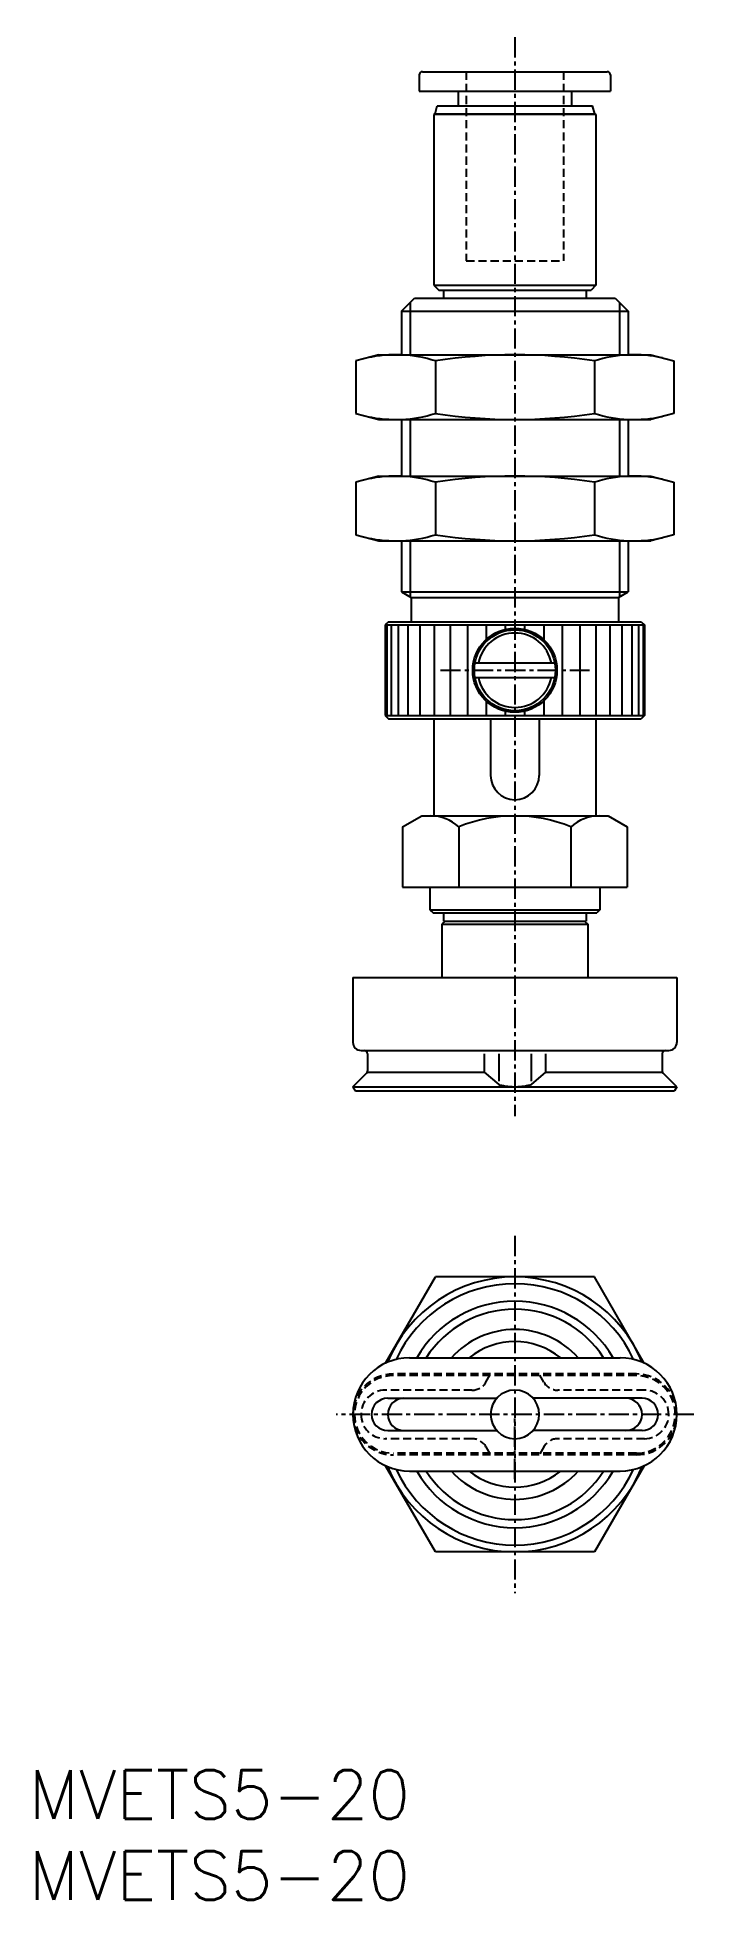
# Model space of a CAD drawing. Extents: x 1 to 41, y 0 to 115.
import ezdxf

# ---------------------------------------------------------------- set-up
doc = ezdxf.new("R2010")
doc.units = 0
doc.linetypes.add('CENTER', pattern=[2, 1.25, -0.25, 0.25, -0.25])
doc.linetypes.add('DASHED', pattern=[0.75, 0.5, -0.25])
doc.layers.get('0').update_dxf_attribs({"linetype": 'CONTINUOUS'})
doc.layers.add('CENTER', color=1, linetype='CENTER')
doc.styles.get("Standard").update_dxf_attribs({"font": 'txt.shx'})

# ---------------------------------------------------------------- blocks, each defined once
blk = doc.blocks.new('*U30')
at = {"color": 7, "linetype": 'CONTINUOUS'}
blk.add_text('MVETS5-20', height=3, dxfattribs=at).set_placement((0, 0))
blk = doc.blocks.new('*U31')
at = {"color": 7, "linetype": 'CONTINUOUS'}
blk.add_text('MVETS5-20', height=3, dxfattribs=at).set_placement((0, 5))

msp = doc.modelspace()

# ---------------------------------------------------------------- linework, layer by layer
at = {"color": 7, "linetype": 'CONTINUOUS'}
for p, q in [((24.3, 113), (35.7, 113)), ((24.1, 112.8), (24.1, 111.8)), ((24.1, 111.8), (35.9, 111.8)), ((26.5, 111.8), (26.5, 110.9)), ((33.5, 111.8), (33.5, 110.9)), ((35.9, 112.8), (35.9, 111.8)), ((25.07, 110.4), (25.2, 110.9)), ((25.2, 110.9), (34.8, 110.9)), ((34.93, 110.4), (34.8, 110.9)), ((25.07, 110.4), (25, 110.36)), ((25, 110.36), (25, 99.8)), ((35, 110.36), (25, 110.36)), ((25.07, 110.4), (34.93, 110.4)), ((34.93, 110.4), (35, 110.36)), ((35, 110.36), (35, 99.8)), ((25, 99.8), (25.3, 99.5)), ((25, 99.8), (35, 99.8)), ((25.3, 99.5), (34.7, 99.5)), ((25.6, 99.5), (25.6, 99)), ((34.4, 99.5), (34.4, 99)), ((35, 99.8), (34.7, 99.5)), ((23, 98.2), (23.8, 99)), ((23, 98.2), (37, 98.2)), ((23, 98.2), (23, 95.5)), ((23.54, 98.74), (23.54, 95.5)), ((23.8, 99), (36.2, 99)), ((36.2, 99), (37, 98.2)), ((36.46, 98.74), (36.46, 95.5)), ((37, 98.2), (37, 95.5)), ((21.6, 95.5), (20.19, 95.12)), ((20.19, 95.12), (20.19, 91.88)), ((21.6, 95.5), (38.4, 95.5)), ((25.09, 95.12), (25.09, 91.88)), ((34.91, 95.12), (34.91, 91.88)), ((38.4, 95.5), (39.81, 95.12)), ((39.81, 95.12), (39.81, 91.88)), ((20.19, 91.88), (21.6, 91.5)), ((21.6, 91.5), (38.4, 91.5)), ((23, 91.5), (23, 88)), ((23.54, 91.5), (23.54, 88)), ((36.46, 91.5), (36.46, 88)), ((37, 91.5), (37, 88)), ((39.81, 91.88), (38.4, 91.5)), ((21.6, 88), (20.19, 87.62)), ((20.19, 87.62), (20.19, 84.38)), ((21.6, 88), (38.4, 88)), ((25.09, 87.62), (25.09, 84.38)), ((34.91, 87.62), (34.91, 84.38)), ((38.4, 88), (39.81, 87.62)), ((39.81, 87.62), (39.81, 84.38)), ((20.19, 84.38), (21.6, 84)), ((39.81, 84.38), (38.4, 84)), ((21.6, 84), (38.4, 84)), ((23, 84), (23, 80.85)), ((23.54, 84), (23.54, 80.53)), ((36.46, 84), (36.46, 80.53)), ((37, 84), (37, 80.85)), ((23, 80.85), (37, 80.85)), ((23, 80.85), (23.6, 80.5)), ((36.4, 80.5), (37, 80.85)), ((23.6, 80.5), (23.6, 79)), ((23.6, 80.5), (36.4, 80.5)), ((36.4, 80.5), (36.4, 79)), ((22.2, 79), (22, 78.8)), ((22, 78.8), (38, 78.8)), ((22, 78.8), (22, 73.2)), ((22.09, 78.8), (22.09, 73.2)), ((22.2, 79), (37.8, 79)), ((22.36, 78.8), (22.36, 73.2)), ((22.79, 78.8), (22.79, 73.2)), ((23.39, 78.8), (23.39, 73.2)), ((24.14, 78.8), (24.14, 73.2)), ((25.01, 78.8), (25.01, 73.2)), ((26, 78.8), (26, 73.2)), ((27.08, 78.8), (27.08, 73.2)), ((28.22, 78.8), (28.22, 77.89)), ((29.4, 78.8), (29.4, 78.53)), ((30.6, 78.8), (30.6, 78.53)), ((31.78, 78.8), (31.78, 77.89)), ((32.92, 78.8), (32.92, 73.2)), ((34, 78.8), (34, 73.2)), ((34.99, 78.8), (34.99, 73.2)), ((35.86, 78.8), (35.86, 73.2)), ((36.61, 78.8), (36.61, 73.2)), ((37.21, 78.8), (37.21, 73.2)), ((37.64, 78.8), (37.64, 73.2)), ((37.8, 79), (38, 78.8)), ((37.91, 78.8), (37.91, 73.2)), ((38, 78.8), (38, 73.2)), ((27.54, 76.45), (32.46, 76.45)), ((27.54, 75.55), (32.46, 75.55)), ((28.22, 74.11), (28.22, 73.2)), ((31.78, 74.11), (31.78, 73.2)), ((22, 73.2), (38, 73.2)), ((22, 73.2), (22.2, 73)), ((22.2, 73), (37.8, 73)), ((25, 73), (25, 67)), ((28.5, 73), (28.5, 69.5)), ((29.4, 73.47), (29.4, 73.2)), ((30.6, 73.47), (30.6, 73.2)), ((31.5, 73), (31.5, 69.5)), ((35, 73), (35, 67)), ((38, 73.2), (37.8, 73)), ((23.07, 66.32), (24.25, 67)), ((24.25, 67), (35.75, 67)), ((35.75, 67), (36.93, 66.32)), ((23.07, 66.32), (23.07, 62.6)), ((26.54, 66.32), (26.54, 62.6)), ((33.46, 66.32), (33.46, 62.6)), ((36.93, 66.32), (36.93, 62.6)), ((23.07, 62.6), (36.93, 62.6)), ((24.75, 62.6), (24.75, 61.2)), ((35.25, 62.6), (35.25, 61.2)), ((24.75, 61.2), (35.25, 61.2)), ((24.75, 61.2), (24.95, 61)), ((35.25, 61.2), (35.05, 61)), ((24.95, 61), (35.05, 61)), ((25.7, 60.5), (25.5, 60.3)), ((25.5, 60.3), (34.5, 60.3)), ((25.5, 60.3), (25.5, 57)), ((25.6, 61), (25.6, 60.5)), ((25.6, 60.5), (34.4, 60.5)), ((34.3, 60.5), (34.5, 60.3)), ((34.4, 61), (34.4, 60.5)), ((34.5, 60.3), (34.5, 57)), ((20, 57), (40, 57)), ((20, 57), (20, 53)), ((40, 57), (40, 53)), ((20.5, 52.5), (39.5, 52.5)), ((20.9, 52.3), (20.9, 51.24)), ((28.1, 52.3), (28.1, 51.16)), ((29, 52.3), (29, 50.6)), ((31, 52.3), (31, 50.6)), ((31.9, 52.3), (31.9, 51.16)), ((39.1, 52.3), (39.1, 51.24)), ((20, 50.26), (20.84, 51.1)), ((20.9, 51.16), (28.1, 51.16)), ((28.1, 51.16), (29, 50.39)), ((31.9, 51.16), (31, 50.39)), ((31.9, 51.16), (39.1, 51.16)), ((40, 50.26), (39.16, 51.1)), ((20, 50.26), (40, 50.26)), ((20, 50.26), (20.15, 50)), ((20.15, 50), (39.85, 50)), ((40, 50.26), (39.85, 50)), ((22.01, 33.17), (25.09, 38.5)), ((34.91, 38.5), (25.09, 38.5)), ((37.99, 33.17), (34.91, 38.5)), ((23.5, 33.5), (36.5, 33.5)), ((25.09, 21.5), (22.01, 26.83)), ((23.5, 26.5), (36.5, 26.5)), ((37.99, 26.83), (34.91, 21.5)), ((34.91, 21.5), (25.09, 21.5))]:
    msp.add_line(p, q, dxfattribs=at)
at = {"color": 3, "linetype": 'DASHED'}
for p, q in [((27, 113), (27, 101.3)), ((33, 113), (33, 101.3)), ((27, 101.3), (33, 101.3)), ((37.5, 32.5), (22.5, 32.5)), ((37.5, 32.4), (22.5, 32.4)), ((28.21, 32), (28.5, 32.5)), ((31.79, 32), (31.5, 32.5)), ((27.35, 31.5), (22, 31.5)), ((38, 31.5), (32.65, 31.5)), ((27.35, 28.5), (22, 28.5)), ((28.21, 28), (28.5, 27.5)), ((31.79, 28), (31.5, 27.5)), ((38, 28.5), (32.65, 28.5)), ((37.5, 27.6), (22.5, 27.6)), ((37.5, 27.5), (22.5, 27.5))]:
    msp.add_line(p, q, dxfattribs=at)
at = {"color": 3, "linetype": 'CONTINUOUS'}
for p, q in [((22.15, 31), (28.88, 31)), ((37.85, 31), (31.12, 31)), ((22.15, 29), (28.88, 29)), ((37.85, 29), (31.12, 29))]:
    msp.add_line(p, q, dxfattribs=at)
at = {"color": 7, "linetype": 'CONTINUOUS'}
msp.add_lwpolyline([(29, 50.4, 0.017322), (29.12, 50.36, 0.017322), (29.23, 50.34, 0.017322), (29.36, 50.31, 0.017322), (29.48, 50.29, 0.017322), (29.61, 50.28, 0.017322), (29.74, 50.27, 0.017322), (29.87, 50.26, 0.017322), (30, 50.26, 0.017322), (30.13, 50.26, 0.017322), (30.26, 50.27, 0.017322), (30.39, 50.28, 0.017322), (30.52, 50.29, 0.017322), (30.65, 50.31, 0.017322), (30.77, 50.34, 0.017322), (30.89, 50.36, 0.017322), (31, 50.39, -1)], format="xyb", dxfattribs=at)
for radius in [2.6, 2.5]:
    msp.add_circle((30, 76), radius, dxfattribs=at)
for centre, radius, start, end in [((24.3, 112.8), 0.2, 90, 180), ((35.7, 112.8), 0.2, 0, 90), ((22.64, 87.37), 8.13, 72.433, 102.4323), ((30, 63.55), 31.95, 81.1646, 98.8354), ((37.36, 87.37), 8.13, 77.5671, 107.567), ((22.64, 99.63), 8.13, 257.5671, 287.567), ((30, 123.45), 31.95, 261.1646, 278.8354), ((37.36, 99.63), 8.13, 252.433, 282.4322), ((22.64, 79.87), 8.13, 72.433, 102.4323), ((30, 56.05), 31.95, 81.1646, 98.8354), ((37.36, 79.87), 8.13, 77.5671, 107.567), ((22.64, 92.13), 8.13, 257.5671, 287.567), ((30, 115.95), 31.95, 261.1646, 278.8354), ((37.36, 92.13), 8.13, 252.433, 282.4322), ((30, 76), 2.3, 11.2828, 168.7172), ((30, 76), 2.3, 191.2828, 348.7172), ((30, 69.5), 1.5, 180, 0), ((24.8, 64.45), 2.55, 47.1167, 90), ((30, 57.84), 9.16, 67.7807, 112.2193), ((35.2, 64.45), 2.55, 90, 132.8833), ((20.5, 53), 0.5, 180, 270), ((39.5, 53), 0.5, 270, 0), ((20.7, 52.3), 0.2, 0, 90), ((39.3, 52.3), 0.2, 90, 180), ((20.7, 51.24), 0.2, 315, 0), ((39.3, 51.24), 0.2, 180, 225), ((30, 30), 8.5, 22.2804, 157.7196), ((30, 30), 8.08, 24.8699, 155.1301), ((30, 30), 7, 30, 150), ((30, 30), 6.5, 32.579, 147.421), ((30, 30), 5.25, 41.8103, 138.1897), ((23.5, 30), 3.5, 90, 180), ((30, 30), 4.5, 51.0576, 128.9424), ((36.5, 30), 3.5, 0, 90), ((30, 30), 1.5, 0, 180), ((23.5, 30), 3.5, 180, 270), ((30, 30), 1.5, 180, 0), ((36.5, 30), 3.5, 270, 0), ((30, 30), 8.5, 202.2804, 337.7196), ((30, 30), 8.08, 204.8699, 335.1301), ((30, 30), 7, 210, 330), ((30, 30), 6.5, 212.579, 327.421), ((30, 30), 5.25, 221.8103, 318.1897), ((30, 30), 4.5, 231.0576, 308.9424)]:
    msp.add_arc(centre, radius, start, end, dxfattribs=at)
at = {"color": 3, "linetype": 'DASHED'}
for centre, radius, start, end in [((22.5, 30), 2.5, 90, 180), ((22.5, 30), 2.4, 90, 180), ((37.5, 30), 2.5, 0, 90), ((37.5, 30), 2.4, 0, 90), ((22, 30), 1.5, 90, 180), ((27.35, 32.5), 1, 270, 330), ((32.65, 32.5), 1, 210, 270), ((38, 30), 1.5, 0, 90), ((22.5, 30), 2.5, 180, 270), ((22.5, 30), 2.4, 180, 270), ((22, 30), 1.5, 180, 270), ((37.5, 30), 2.5, 270, 0), ((37.5, 30), 2.4, 270, 0), ((38, 30), 1.5, 270, 0), ((27.35, 27.5), 1, 30, 90), ((32.65, 27.5), 1, 90, 150)]:
    msp.add_arc(centre, radius, start, end, dxfattribs=at)
at = {"color": 3, "linetype": 'CONTINUOUS'}
for centre, start, end in [((22.15, 30), 90, 180), ((22.15, 30), 180, 270), ((23.15, 30), 90, 180), ((23.15, 30), 180, 270), ((36.85, 30), 0, 90), ((36.85, 30), 270, 0), ((37.85, 30), 0, 90), ((37.85, 30), 270, 0)]:
    msp.add_arc(centre, 1, start, end, dxfattribs=at)
at = {"layer": 'CENTER', "color": 1, "linetype": 'CENTER'}
for p, q in [((30, 115.13), (30, 48.43)), ((25.4, 76), (34.6, 76)), ((30, 41.04), (30, 18.96)), ((41.04, 30), (18.96, 30)), ((30, 26), (30, 30))]:
    msp.add_line(p, q, dxfattribs=at)

# ---------------------------------------------------------------- block references
at = {"color": 7, "linetype": 'CONTINUOUS'}
for name in ['*U31', '*U30']:
    msp.add_blockref(name, (0, 0), dxfattribs=at)

doc.saveas('drawing.dxf')
